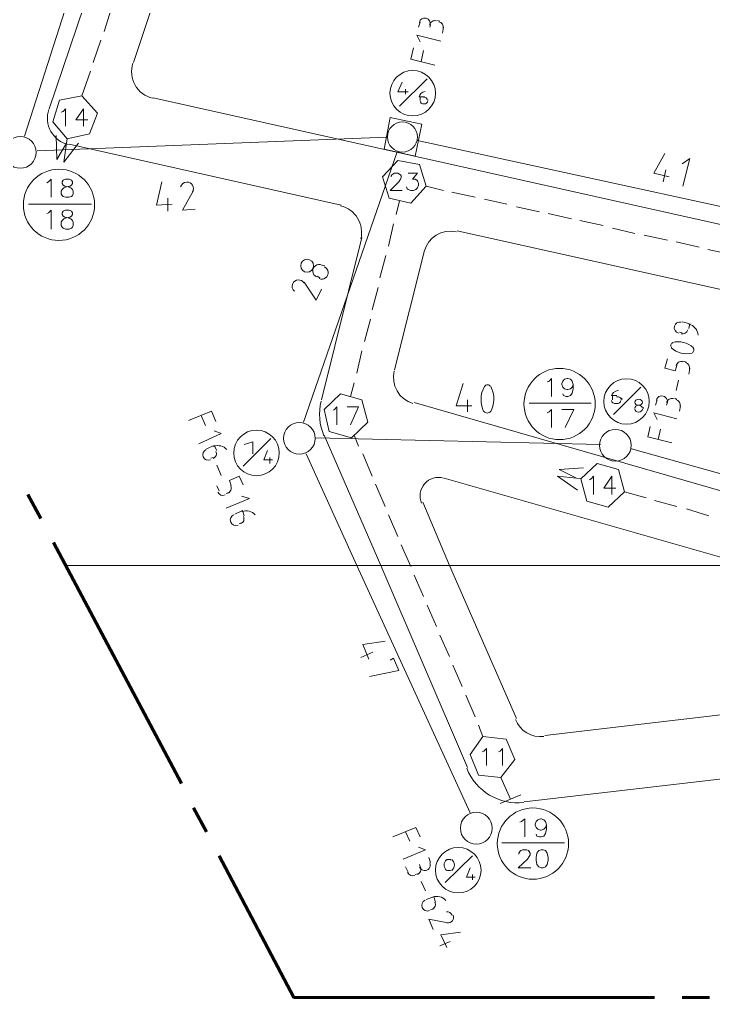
# Model space of a CAD drawing. Header units: millimetres. Extents: x 0.6 to 28.7, y 3.6 to 37.8.
# Drawn here: x 5.959 to 9.328, y 6.708 to 11.458 of the extents above; entities that cross this region are included whole.
import ezdxf

# ---------------------------------------------------------------- set-up
doc = ezdxf.new("R2010")
doc.units = ezdxf.units.MM
for name, color, linetype in [('PDF_0', 7, 'Continuous'), ('PDF_BOUNDARY-NODE', 3, 'Continuous'), ('PDF_Passives-TapOffs', 7, 'Continuous'), ('PDF_RDFIN01', 4, 'Continuous'), ('PDF_Symbols-EndOfLine', 7, 'Continuous'), ('PDF_Symbols-SelfTerminating', 7, 'Continuous'), ('PDF_Symbols-Terminator', 7, 'Continuous')]:
    doc.layers.add(name, color=color, linetype=linetype)
for name, color, linetype, true_color in [('PDF_Cable-565', 23, 'Continuous', 0xdd8a6e), ('PDF_STHC01', 8, 'Continuous', 0x808080), ('PDF_STLINE01', 8, 'Continuous', 0x808080), ('PDF_STPNUM01', 8, 'Continuous', 0x808080), ('PDF_STSYM01', 8, 'Continuous', 0x808080), ('PDF_STTEXT01', 8, 'Continuous', 0x808080)]:
    doc.layers.add(name, color=color, linetype=linetype, true_color=true_color)

msp = doc.modelspace()

# ---------------------------------------------------------------- linework, layer by layer
at = {"layer": 'PDF_0', "lineweight": 9}
msp.add_lwpolyline([(6.1822, 8.8055), (16.8779, 8.8055), (6.1822, 8.8055), (16.8779, 8.8055)], close=True, dxfattribs=at)
msp.add_lwpolyline([(6.1822, 8.8055), (16.8779, 8.8055), (6.1822, 8.8055), (16.8779, 8.8055)], close=True, dxfattribs=at)
at = {"layer": 'PDF_BOUNDARY-NODE', "lineweight": 60}
for points in [[(5.9988, 9.1516), (6.0613, 9.0349)], [(6.1239, 8.9181), (6.7452, 7.7464)], [(6.8036, 7.6296), (6.8661, 7.5129)], [(6.9286, 7.3961), (7.2914, 6.7081), (8.2255, 6.7081), (9.0428, 6.7081)], [(9.1762, 6.7081), (9.3096, 6.7081)]]:
    msp.add_lwpolyline(points, dxfattribs=at)
at = {"layer": 'PDF_Cable-565', "lineweight": 13}
for points in [[(6.4032, 11.5076), (6.3699, 11.3991)], [(6.3532, 11.3575), (6.3157, 11.249)], [(6.3032, 11.2073), (6.2615, 11.0864)], [(7.9336, 10.6486), (8.017, 10.6277)], [(8.0587, 10.6194), (8.1713, 10.5944)], [(7.8043, 10.5777), (7.7876, 10.511)], [(8.2171, 10.586), (8.3255, 10.561)], [(8.3714, 10.5485), (8.484, 10.5235)], [(8.5257, 10.5151), (8.6383, 10.4901)], [(7.7751, 10.4651), (7.7501, 10.3567)], [(8.68, 10.4818), (8.7926, 10.4568)], [(8.8384, 10.4443), (8.9468, 10.4192)], [(8.9927, 10.4109), (9.1053, 10.3859)], [(9.147, 10.3775), (9.2596, 10.3525)], [(7.7376, 10.3108), (7.7084, 10.2024)], [(9.3013, 10.34), (9.3847, 10.3233)], [(7.7001, 10.1565), (7.6709, 10.0481)], [(7.6625, 10.0023), (7.6333, 9.8938)], [(7.6208, 9.848), (7.5958, 9.7396)], [(7.5833, 9.6937), (7.5666, 9.627)], [(7.5833, 9.4393), (7.6042, 9.3851)], [(7.625, 9.3476), (7.6709, 9.2392)], [(7.6876, 9.2016), (7.7334, 9.0932)], [(8.8968, 9.1641), (9.0011, 9.1349)], [(9.0428, 9.1224), (9.1512, 9.0932)], [(9.197, 9.0807), (9.3054, 9.0474)], [(7.7501, 9.0515), (7.796, 8.9473)], [(7.8127, 8.9056), (7.8585, 8.8013)], [(7.8752, 8.7596), (7.9211, 8.6554)], [(7.9377, 8.6137), (7.9836, 8.5095)], [(8.0003, 8.4678), (8.0462, 8.3635)], [(8.0628, 8.3218), (8.1087, 8.2176)], [(8.1254, 8.1759), (8.1713, 8.0716)], [(8.1879, 8.0299), (8.2088, 7.9757)]]:
    msp.add_lwpolyline(points, dxfattribs=at)
at = {"layer": 'PDF_Passives-TapOffs', "lineweight": 9}
for points in [[(6.2615, 11.0864), (6.1531, 11.0656), (6.1197, 10.9613), (6.1906, 10.8779), (6.299, 10.9029), (6.3365, 11.003)], [(7.9336, 10.6486), (7.9002, 10.7528), (7.796, 10.7737), (7.7209, 10.6944), (7.7543, 10.5902), (7.8585, 10.5652)], [(7.65, 9.5019), (7.6208, 9.6103), (7.5166, 9.6395), (7.4374, 9.5644), (7.4624, 9.456), (7.5708, 9.4268)], [(8.8968, 9.1641), (8.8676, 9.2725), (8.7634, 9.3017), (8.6841, 9.2267), (8.7133, 9.1183), (8.8176, 9.0891)], [(8.2088, 7.9757), (8.1462, 7.8882), (8.1879, 7.7881), (8.2964, 7.7756), (8.3631, 7.8631), (8.3214, 7.9632)]]:
    msp.add_lwpolyline(points, close=True, dxfattribs=at)
for points in [[(6.1531, 11.0656), (6.1531, 11.0656)], [(6.1614, 11.0072), (6.1697, 11.0114), (6.1822, 11.0239), (6.1822, 10.9405)], [(6.2698, 10.9405), (6.2698, 11.0239), (6.2323, 10.9697), (6.2907, 10.9697)], [(6.3365, 11.003), (6.3365, 11.003)], [(6.1197, 10.9613), (6.1197, 10.9613)], [(6.1906, 10.8779), (6.1906, 10.8779)], [(6.299, 10.9029), (6.299, 10.9029)], [(7.796, 10.7737), (7.796, 10.7737)], [(7.9002, 10.7528), (7.9002, 10.7528)], [(7.7209, 10.6944), (7.7209, 10.6944)], [(7.7626, 10.6944), (7.7626, 10.6986), (7.7668, 10.7028), (7.771, 10.707), (7.7793, 10.7111), (7.796, 10.7111), (7.8043, 10.707), (7.8085, 10.7028), (7.8127, 10.6986), (7.8127, 10.6903), (7.8085, 10.6819), (7.8001, 10.6694), (7.7584, 10.6277), (7.8168, 10.6277)], [(7.846, 10.7111), (7.8919, 10.7111), (7.8669, 10.6819), (7.8794, 10.6819), (7.8877, 10.6778), (7.8919, 10.6736), (7.896, 10.6611), (7.896, 10.6527), (7.8919, 10.6402), (7.8835, 10.6319), (7.871, 10.6277), (7.8585, 10.6277), (7.846, 10.6319), (7.8418, 10.6361), (7.8377, 10.6444)], [(7.7543, 10.5902), (7.7543, 10.5902)], [(7.8585, 10.5652), (7.8585, 10.5652)], [(7.5166, 9.6395), (7.5166, 9.6395)], [(7.6208, 9.6103), (7.6208, 9.6103)], [(7.4374, 9.5644), (7.4374, 9.5644)], [(7.4832, 9.5603), (7.4874, 9.5644), (7.4999, 9.5769), (7.4999, 9.4894)], [(7.5666, 9.4894), (7.6042, 9.5769), (7.55, 9.5769)], [(7.4624, 9.456), (7.4624, 9.456)], [(7.5708, 9.4268), (7.5708, 9.4268)], [(8.7634, 9.3017), (8.7634, 9.3017)], [(8.8676, 9.2725), (8.8676, 9.2725)], [(8.6841, 9.2267), (8.6841, 9.2267)], [(8.7258, 9.2225), (8.7342, 9.2267), (8.7467, 9.2392), (8.7467, 9.1516)], [(8.8343, 9.1516), (8.8343, 9.2392), (8.7967, 9.1808), (8.8551, 9.1808)], [(8.7133, 9.1183), (8.7133, 9.1183)], [(8.8176, 9.0891), (8.8176, 9.0891)], [(8.3214, 7.9632), (8.3214, 7.9632)], [(8.1462, 7.8882), (8.1462, 7.8882)], [(8.2046, 7.9007), (8.213, 7.9048), (8.2255, 7.9173), (8.2255, 7.8339)], [(8.2838, 7.9007), (8.2922, 7.9048), (8.3047, 7.9173), (8.3047, 7.8339)], [(8.3631, 7.8631), (8.3631, 7.8631)], [(8.1879, 7.7881), (8.1879, 7.7881)], [(8.2964, 7.7756), (8.2964, 7.7756)]]:
    msp.add_lwpolyline(points, dxfattribs=at)
at = {"layer": 'PDF_RDFIN01', "lineweight": 0}
for points in [[(6.8452, 12.254), (6.5117, 11.249)], [(6.5075, 12.2206), (6.103, 11.0239)], [(6.6076, 11.0781), (11.4446, 9.9981)], [(6.1989, 10.8529), (7.5208, 10.5568)], [(8.0837, 10.4317), (11.3445, 9.7062)], [(7.6208, 10.3984), (7.4249, 9.6103)], [(7.9252, 10.3358), (7.7793, 9.7562)], [(7.8752, 9.5978), (10.6231, 8.8055), (11.0693, 8.6804)], [(7.4374, 9.4393), (7.7126, 8.8055), (8.1337, 7.8256)], [(8.0211, 9.2308), (9.5056, 8.8055), (10.9901, 8.3802)], [(7.9169, 9.1141), (8.0462, 8.8055), (8.3714, 8.0633)], [(8.509, 7.9799), (9.86, 8.1383)], [(8.4089, 7.6588), (9.8892, 7.8298)]]:
    msp.add_lwpolyline(points, dxfattribs=at)
for centre, radius, start, end in [((6.6338, 11.2041), 0.1313, 161.6309, 257.3987), ((6.2251, 10.9789), 0.1313, 161.2958, 257.3987), ((7.4886, 10.4243), 0.1313, 345.9759, 77.3987), ((8.0516, 10.2992), 0.1313, 77.3987, 165.976), ((7.9056, 9.7196), 0.1313, 165.976, 253.96), ((7.6804, 9.5403), 0.2648, 165.976, 203.2031), ((7.9932, 9.1441), 0.0897, 73.9599, 203.4448), ((8.4894, 8.1058), 0.1313, 201.5442, 276.7731), ((8.3768, 7.9181), 0.2648, 201.5442, 276.7126)]:
    msp.add_arc(centre, radius, start, end, dxfattribs=at)
at = {"layer": 'PDF_STHC01', "lineweight": 0}
for points in [[(7.8043, 11.0364), (7.9377, 11.1698)], [(7.8168, 11.1531), (7.796, 11.1073), (7.846, 11.1073)], [(7.8335, 11.1198), (7.8335, 11.0948)], [(7.9252, 11.0822), (7.9044, 11.0822), (7.9044, 11.0656)], [(7.9419, 11.0656), (7.9419, 11.0697)], [(8.8426, 9.5394), (8.976, 9.6728)], [(8.8593, 9.6311), (8.8384, 9.6311), (8.8384, 9.6103)], [(8.8843, 9.6103), (8.8843, 9.6186)], [(8.9468, 9.5686), (8.9468, 9.5728)], [(8.9885, 9.5728), (8.9885, 9.5686)], [(7.0454, 9.2892), (7.1788, 9.4226)], [(7.0913, 9.3476), (7.0913, 9.406), (7.0496, 9.3935)], [(7.1622, 9.3643), (7.1455, 9.3184), (7.1872, 9.3184)], [(7.1747, 9.3309), (7.1747, 9.3017)], [(8.0253, 7.2668), (8.1587, 7.3961)], [(8.1462, 7.3377), (8.1296, 7.2919), (8.1713, 7.2919)], [(8.1587, 7.3044), (8.1587, 7.2794)]]:
    msp.add_lwpolyline(points, dxfattribs=at)
for centre in [(7.8681, 11.0998), (8.9064, 9.6028), (7.1092, 9.3526), (8.0891, 7.326)]:
    msp.add_circle(centre, 0.1105, dxfattribs=at)
for points in [[(7.9283, 11.1084), (7.9119, 11.1042), (7.9005, 11.0934), (7.8995, 11.0809)], [(7.9326, 11.078), (7.9294, 11.0803), (7.9249, 11.0814), (7.9203, 11.081)], [(7.9368, 11.0692), (7.9374, 11.0725), (7.9358, 11.0757), (7.9326, 11.078)], [(7.9035, 11.0623), (7.9035, 11.0543), (7.9119, 11.0477), (7.9223, 11.0477)], [(7.9223, 11.0477), (7.9327, 11.0477), (7.9411, 11.0543), (7.9411, 11.0623)], [(8.8679, 9.6573), (8.8483, 9.653), (8.8348, 9.6422), (8.8336, 9.6298)], [(8.8335, 9.607), (8.8335, 9.5989), (8.8437, 9.5924), (8.8564, 9.5924)], [(8.8564, 9.5924), (8.8691, 9.5924), (8.8793, 9.5989), (8.8793, 9.607)], [(8.8738, 9.6227), (8.8697, 9.625), (8.8638, 9.6261), (8.858, 9.6257)], [(8.8791, 9.6139), (8.8799, 9.6171), (8.878, 9.6204), (8.8738, 9.6227)], [(8.9648, 9.6132), (8.9544, 9.6132), (8.946, 9.6067), (8.946, 9.5986)], [(8.946, 9.5986), (8.946, 9.5906), (8.9544, 9.584), (8.9648, 9.584)], [(8.9836, 9.5986), (8.9836, 9.6067), (8.9752, 9.6132), (8.9648, 9.6132)], [(8.9648, 9.584), (8.9752, 9.584), (8.9836, 9.5906), (8.9836, 9.5986)], [(8.9648, 9.584), (8.9544, 9.584), (8.946, 9.5775), (8.946, 9.5695)], [(8.946, 9.5653), (8.946, 9.5572), (8.9544, 9.5507), (8.9648, 9.5507)], [(8.9836, 9.5695), (8.9836, 9.5775), (8.9752, 9.584), (8.9648, 9.584)], [(8.9648, 9.5507), (8.9752, 9.5507), (8.9836, 9.5572), (8.9836, 9.5653)], [(8.0325, 7.3777), (8.0162, 7.361), (8.0162, 7.341), (8.0325, 7.3243)], [(8.0432, 7.3781), (8.0386, 7.3781), (8.0343, 7.3772), (8.0315, 7.3756)], [(8.055, 7.3756), (8.0522, 7.3772), (8.0479, 7.3781), (8.0432, 7.3781)], [(8.0581, 7.3243), (8.0744, 7.341), (8.0744, 7.361), (8.0581, 7.3777)], [(8.0315, 7.3264), (8.0343, 7.3249), (8.0386, 7.3239), (8.0432, 7.3239)], [(8.0432, 7.3239), (8.0479, 7.3239), (8.0522, 7.3249), (8.055, 7.3264)]]:
    msp.add_open_spline(points, degree=3, dxfattribs=at)
at = {"layer": 'PDF_STLINE01', "lineweight": 0}
for points in [[(5.9821, 10.8904), (6.4032, 12.2039)], [(7.7418, 10.8863), (6.0446, 10.8195)], [(9.4681, 10.5277), (7.8919, 10.8696)], [(7.7918, 10.8154), (7.3373, 9.5019)], [(8.7801, 9.3935), (7.3957, 9.4268)], [(10.1519, 9.0307), (8.9302, 9.3726)], [(7.3498, 9.3476), (7.5958, 8.8055), (8.1462, 7.6046)]]:
    msp.add_lwpolyline(points, dxfattribs=at)
at = {"layer": 'PDF_STPNUM01', "lineweight": 0}
for points in [[(7.9878, 11.4534), (8.0003, 11.4492)], [(7.896, 11.42), (7.9044, 11.445)], [(7.9544, 11.4325), (7.9503, 11.42)], [(8.017, 11.42), (8.0128, 11.3908)], [(8.0045, 11.3533), (7.8877, 11.3825), (7.9044, 11.3491)], [(7.9753, 11.2365), (7.8585, 11.2657), (7.871, 11.3199)], [(7.9086, 11.2532), (7.9211, 11.3074)], [(9.2095, 9.9814), (9.1762, 9.9897)], [(9.2095, 9.9564), (9.2137, 9.9814)], [(9.1637, 9.9397), (9.1762, 9.9355)], [(9.1512, 9.7771), (9.1428, 9.7521), (9.0928, 9.7646), (9.1053, 9.8104)], [(9.197, 9.7938), (9.1804, 9.7979)], [(9.2095, 9.7354), (9.2137, 9.7646)], [(9.147, 9.6562), (9.1595, 9.7062)], [(9.0469, 9.5853), (9.0553, 9.6103)], [(9.1053, 9.5978), (9.1011, 9.5853)], [(9.1387, 9.6186), (9.1512, 9.6145)], [(6.7785, 9.5102), (6.8911, 9.5561), (6.912, 9.506)], [(9.1512, 9.5186), (9.0386, 9.5477), (9.0553, 9.5144)], [(9.1678, 9.5811), (9.1637, 9.5561)], [(6.8411, 9.5352), (6.8619, 9.4852)], [(6.8286, 9.3976), (6.937, 9.4477), (6.9036, 9.4602)], [(9.1261, 9.4018), (9.0094, 9.431), (9.0219, 9.481)], [(9.0594, 9.4185), (9.0719, 9.4685)], [(6.9161, 9.3643), (6.9036, 9.3893), (6.8661, 9.3726)], [(6.8869, 9.3267), (6.8995, 9.3309)], [(6.9161, 9.2934), (6.937, 9.2433)], [(6.987, 9.1933), (6.9787, 9.2183), (7.0246, 9.2392), (7.0454, 9.1975)], [(6.9161, 9.1933), (6.9286, 9.1683)], [(6.962, 9.1558), (6.9745, 9.16)], [(6.962, 9.0849), (7.0746, 9.1308), (7.0371, 9.1433)], [(7.0496, 9.0474), (7.0412, 9.0724), (7.0037, 9.0557)], [(7.0246, 9.0098), (7.0371, 9.014)], [(7.771, 7.4878), (7.8835, 7.5337), (7.9044, 7.4878)], [(7.8335, 7.5129), (7.8543, 7.467)], [(7.821, 7.3794), (7.9294, 7.4253), (7.896, 7.4378)], [(7.9461, 7.3878), (7.9544, 7.3628)], [(7.846, 7.3169), (7.8335, 7.3419)], [(7.9044, 7.3419), (7.9002, 7.3544)], [(7.8919, 7.3085), (7.8794, 7.3044)], [(7.9086, 7.271), (7.9294, 7.2251)], [(7.9794, 7.1709), (7.9711, 7.196), (7.9336, 7.1835)], [(7.9544, 7.1334), (7.9669, 7.1376)], [(8.0378, 7.0709), (7.9461, 7.0875), (7.9669, 7.0375)], [(8.1004, 7.025), (8.0045, 7.0125), (8.0337, 6.9499)], [(8.0503, 6.9791), (8.0003, 6.9583)]]:
    msp.add_lwpolyline(points, dxfattribs=at)
for centre, radius, start, end in [((7.9265, 11.4376), 0.0271, 346.2889, 166.2889), ((7.9765, 11.4251), 0.0271, 76.2889, 166.2889), ((7.989, 11.4209), 0.0271, 346.2889, 76.2889), ((9.165, 9.9614), 0.0271, 75.9514, 255.9514), ((9.1942, 9.9197), 0.0605, 4.9522, 75.9514), ((9.1775, 9.9573), 0.0271, 255.9514, 345.9514), ((9.1358, 9.8739), 0.0146, 112.4588, 219.444), ((9.1566, 9.7821), 0.1105, 47.667, 104.2357), ((9.1983, 9.9448), 0.1105, 227.667, 284.2357), ((9.2192, 9.853), 0.0146, 292.4588, 39.444), ((9.1733, 9.7696), 0.0271, 75.9514, 165.9514), ((9.1858, 9.7654), 0.0271, 345.9514, 75.9514), ((9.0774, 9.6028), 0.0271, 345.9514, 165.9514), ((9.1274, 9.5903), 0.0271, 75.9514, 165.9514), ((9.1399, 9.5861), 0.0271, 345.9514, 75.9514), ((6.8756, 9.3443), 0.0271, 113.2005, 293.2005), ((6.8923, 9.3484), 0.0229, 285.4333, 30.9677), ((6.9215, 9.3276), 0.0605, 43.0143, 109.6465), ((6.959, 9.1816), 0.0271, 293.2005, 23.2005), ((6.9465, 9.1733), 0.0271, 203.2005, 293.2005), ((7.0091, 9.0274), 0.0271, 113.2005, 293.2005), ((7.0258, 9.0315), 0.0229, 285.4333, 30.9677), ((7.0591, 9.0107), 0.0605, 43.0143, 109.6465), ((7.9265, 7.351), 0.0271, 203.2005, 23.2005), ((7.8681, 7.326), 0.0271, 203.2005, 293.2005), ((7.8806, 7.3302), 0.0271, 293.2005, 23.2005), ((7.939, 7.155), 0.0271, 113.2005, 293.2005), ((7.9849, 7.1383), 0.0605, 43.0143, 109.6465), ((7.9557, 7.1592), 0.0229, 285.4333, 30.9677), ((8.0349, 7.0966), 0.0271, 22.6622, 97.4791), ((8.0391, 7.0966), 0.0271, 261.2082, 23.4642)]:
    msp.add_arc(centre, radius, start, end, dxfattribs=at)
at = {"layer": 'PDF_STSYM01', "lineweight": 0}
msp.add_lwpolyline([(7.9127, 10.9488), (7.7584, 10.9822), (7.7293, 10.8279), (7.8794, 10.7945)], close=True, dxfattribs=at)
for centre, radius in [((7.8181, 10.8872), 0.073), ((5.9624, 10.8121), 0.0771), ((7.3177, 9.4235), 0.0771), ((8.8522, 9.3901), 0.0771), ((8.1767, 7.5303), 0.0772)]:
    msp.add_circle(centre, radius, dxfattribs=at)
at = {"layer": 'PDF_STTEXT01', "lineweight": 0}
for points in [[(9.0928, 10.807), (9.0386, 10.7111), (9.1136, 10.6944)], [(9.1804, 10.6486), (9.2137, 10.782), (9.1762, 10.757)], [(9.097, 10.7278), (9.0844, 10.6694)], [(6.6493, 10.6694), (6.6242, 10.5568), (6.6993, 10.561)], [(6.8036, 10.6277), (6.7493, 10.5318), (6.8119, 10.536)], [(6.6785, 10.5902), (6.6785, 10.5277)], [(7.429, 10.265), (7.4415, 10.2608)], [(7.3415, 10.1816), (7.3998, 10.094), (7.4249, 10.1482)], [(7.4165, 10.2024), (7.404, 10.2107)], [(8.1129, 9.6895), (8.0795, 9.5811), (8.1546, 9.5811)], [(8.1337, 9.6103), (8.1337, 9.5519)], [(7.7334, 8.4386), (7.625, 8.4219), (7.6542, 8.351)], [(7.675, 8.3844), (7.6167, 8.3593)], [(7.6584, 8.2676), (7.8001, 8.2968), (7.7751, 8.3552), (7.7584, 8.3468)]]:
    msp.add_lwpolyline(points, dxfattribs=at)
for points in [[(6.7985, 10.6215, 0.59055), (6.7705, 10.6682, 0.338563), (6.741, 10.6443)], [(7.3395, 10.1789, 0.59055), (7.2851, 10.1748, 0.338563), (7.2933, 10.1377)], [(8.2462, 9.6762, 0.50396), (8.2168, 9.676, 0.251965), (8.2139, 9.5516)]]:
    msp.add_lwpolyline(points, format="xyb", dxfattribs=at)
msp.add_circle((7.3552, 10.2617), 0.0313, dxfattribs=at)
for centre, radius, start, end in [((7.4136, 10.2367), 0.0313, 65.5759, 245.576), ((7.4261, 10.2283), 0.0313, 245.5759, 65.576), ((8.1308, 9.6153), 0.1314, 330.4042, 26.9727), ((8.2309, 9.5653), 0.0188, 215.1959, 322.181)]:
    msp.add_arc(centre, radius, start, end, dxfattribs=at)
at = {"layer": 'PDF_Symbols-EndOfLine', "lineweight": 9}
for points in [[(6.0905, 10.6653), (6.0988, 10.6694), (6.1114, 10.6819), (6.1114, 10.5944)], [(6.0905, 10.5151), (6.0988, 10.5193), (6.1114, 10.5318), (6.1114, 10.4401)], [(8.5215, 9.6979), (8.5299, 9.702), (8.5424, 9.7145), (8.5424, 9.627)], [(8.6466, 9.6853), (8.6424, 9.6728), (8.6341, 9.6645), (8.6216, 9.6603), (8.6174, 9.6603), (8.6049, 9.6645), (8.5966, 9.6728), (8.5924, 9.6853), (8.5924, 9.6895), (8.5966, 9.702), (8.6049, 9.7104), (8.6174, 9.7145), (8.6216, 9.7145), (8.6341, 9.7104), (8.6424, 9.702), (8.6466, 9.6853), (8.6466, 9.6645), (8.6424, 9.6437), (8.6341, 9.6311), (8.6216, 9.627), (8.6133, 9.627), (8.6007, 9.6311), (8.5966, 9.6395)], [(8.5215, 9.5477), (8.5299, 9.5519), (8.5424, 9.5644), (8.5424, 9.4769)], [(8.6091, 9.4769), (8.6508, 9.5644), (8.5924, 9.5644)], [(8.3881, 7.5587), (8.3964, 7.5629), (8.4131, 7.5754), (8.4131, 7.4878)], [(8.5174, 7.5462), (8.5132, 7.5337), (8.5048, 7.5254), (8.4923, 7.5212), (8.4882, 7.5212), (8.4757, 7.5254), (8.4673, 7.5337), (8.4631, 7.5462), (8.4631, 7.5504), (8.4673, 7.5629), (8.4757, 7.5712), (8.4882, 7.5754), (8.4923, 7.5754), (8.5048, 7.5712), (8.5132, 7.5629), (8.5174, 7.5462), (8.5174, 7.5254), (8.5132, 7.5045), (8.5048, 7.492), (8.4923, 7.4878), (8.484, 7.4878), (8.4715, 7.492), (8.4673, 7.5004)], [(8.3839, 7.4045), (8.3839, 7.4086), (8.3881, 7.417), (8.3923, 7.4211), (8.4006, 7.4253), (8.4214, 7.4253), (8.4298, 7.4211), (8.434, 7.417), (8.4381, 7.4086), (8.4381, 7.4003), (8.434, 7.3919), (8.4256, 7.3794), (8.3797, 7.3377), (8.4423, 7.3377)]]:
    msp.add_lwpolyline(points, dxfattribs=at)
for points in [[(6.1822, 10.6819), (6.1697, 10.6778), (6.1656, 10.6694), (6.1656, 10.6611), (6.1697, 10.6527), (6.1781, 10.6486), (6.1948, 10.6444), (6.2073, 10.6402), (6.2156, 10.6319), (6.2198, 10.6236), (6.2198, 10.6111), (6.2156, 10.6027), (6.2114, 10.5985), (6.1989, 10.5944), (6.1822, 10.5944), (6.1697, 10.5985), (6.1656, 10.6027), (6.1614, 10.6111), (6.1614, 10.6236), (6.1656, 10.6319), (6.1739, 10.6402), (6.1864, 10.6444), (6.2031, 10.6486), (6.2114, 10.6527), (6.2156, 10.6611), (6.2156, 10.6694), (6.2114, 10.6778), (6.1989, 10.6819)], [(6.1822, 10.5318), (6.1697, 10.5277), (6.1656, 10.5193), (6.1656, 10.511), (6.1697, 10.5026), (6.1781, 10.4985), (6.1948, 10.4943), (6.2073, 10.4901), (6.2156, 10.4818), (6.2198, 10.4734), (6.2198, 10.4568), (6.2156, 10.4484), (6.2114, 10.4443), (6.1989, 10.4401), (6.1822, 10.4401), (6.1697, 10.4443), (6.1656, 10.4484), (6.1614, 10.4568), (6.1614, 10.4734), (6.1656, 10.4818), (6.1739, 10.4901), (6.1864, 10.4943), (6.2031, 10.4985), (6.2114, 10.5026), (6.2156, 10.511), (6.2156, 10.5193), (6.2114, 10.5277), (6.1989, 10.5318)], [(8.4923, 7.4253), (8.4798, 7.4211), (8.4715, 7.4086), (8.4673, 7.3878), (8.4673, 7.3753), (8.4715, 7.3544), (8.4798, 7.3419), (8.4923, 7.3377), (8.5007, 7.3377), (8.5132, 7.3419), (8.5215, 7.3544), (8.5257, 7.3753), (8.5257, 7.3878), (8.5215, 7.4086), (8.5132, 7.4211), (8.5007, 7.4253)]]:
    msp.add_lwpolyline(points, close=True, dxfattribs=at)
at = {"layer": 'PDF_Symbols-EndOfLine', "color": 15, "lineweight": 0, "true_color": 0x954a4a}
for points in [[(6.0029, 10.561), (6.3073, 10.561)], [(8.434, 9.5936), (8.7342, 9.5936)], [(8.3005, 7.4587), (8.6049, 7.4587)]]:
    msp.add_lwpolyline(points, dxfattribs=at)
for centre in [(6.1501, 10.5577), (8.5812, 9.5903), (8.4519, 7.4553)]:
    msp.add_circle(centre, 0.173, dxfattribs=at)
at = {"layer": 'PDF_Symbols-SelfTerminating', "lineweight": 9}
for points in [[(8.2964, 7.7756), (8.3422, 7.6713)], [(8.2922, 7.6505), (8.3923, 7.6922)]]:
    msp.add_lwpolyline(points, dxfattribs=at)
at = {"layer": 'PDF_Symbols-Terminator', "lineweight": 9}
for points in [[(6.1906, 10.8779), (6.1864, 10.8571), (6.1405, 10.7778), (6.1364, 10.8946)], [(6.1864, 10.8571), (6.1739, 10.7653), (6.2448, 10.8571)], [(8.6841, 9.2267), (8.6633, 9.2308), (8.5799, 9.2725), (8.6967, 9.2809)], [(8.6633, 9.2308), (8.5716, 9.2392), (8.6675, 9.1725)]]:
    msp.add_lwpolyline(points, dxfattribs=at)

doc.saveas('drawing.dxf')
